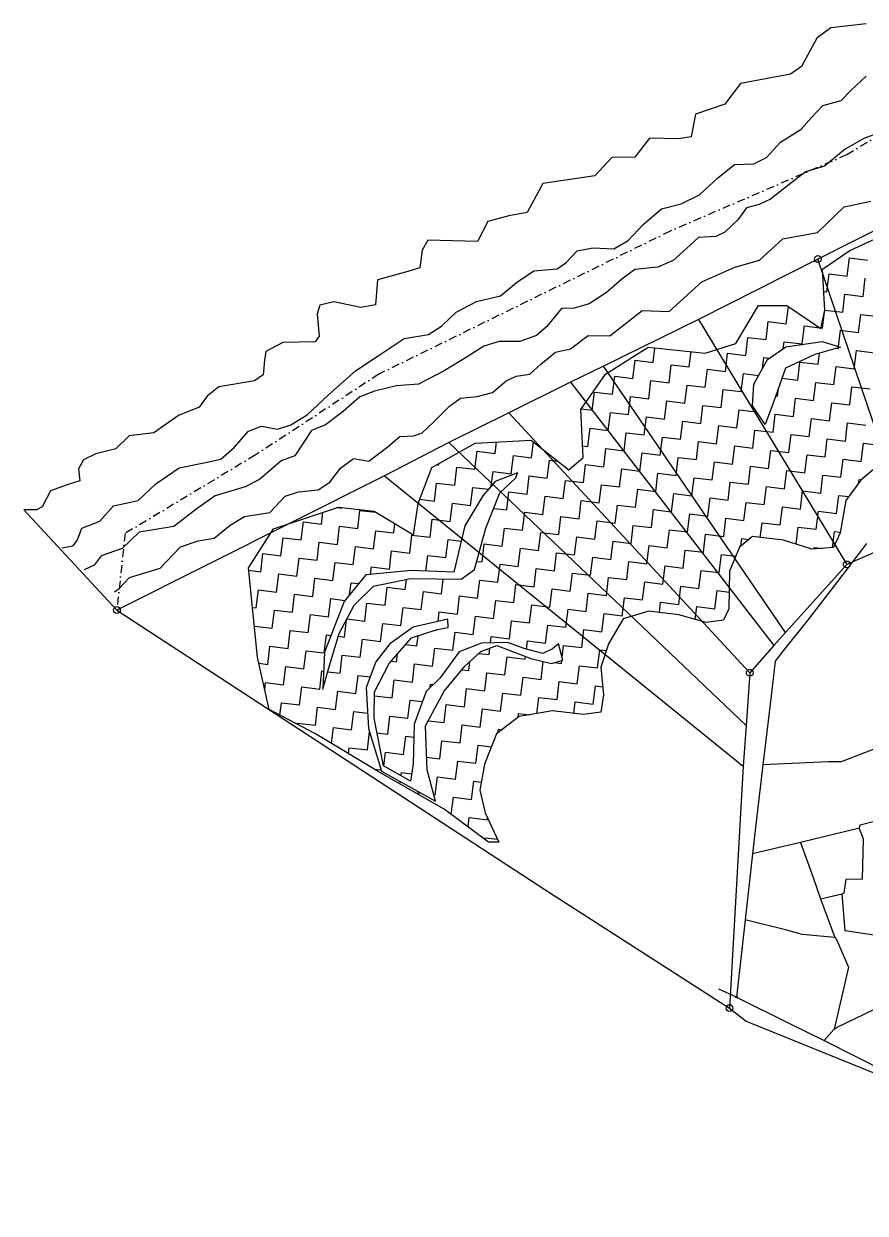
# Model space of a CAD drawing. Header units: metres. Extents: x 302961 to 304417, y 1943136 to 1944048.
# Drawn here: x 302961 to 303496, y 1943166 to 1943921 of the extents above; entities that cross this region are included whole.
import ezdxf

# ---------------------------------------------------------------- set-up
doc = ezdxf.new("R2010")
doc.units = ezdxf.units.M
doc.linetypes.add('DASHDOT', pattern=[1, 0.5, -0.25, 0, -0.25])
for name, color, linetype in [('LINE_WATER', 4, 'Continuous'), ('OFF', 1, 'Continuous'), ('POLY_HATCH', 12, 'Continuous'), ('POLY_PARCEL', 6, 'Continuous'), ('POLY_WATER', 4, 'Continuous'), ('V_BOUND_LINE', 7, 'Continuous'), ('V_BOUND_STREAM_LINE', 7, 'DASHDOT')]:
    doc.layers.add(name, color=color, linetype=linetype)

msp = doc.modelspace()

# ---------------------------------------------------------------- linework, layer by layer
for centre, radius in [((303465.5, 1943771.66), 2.17), ((303483.88, 1943577.75), 2.17), ((303020.13, 1943548.78), 2.17), ((303422.25, 1943508.95), 2.17), ((303409.37, 1943296.06), 2.17), ((303413.78, 1943303.07), 0.552)]:
    msp.add_circle(centre, radius)
at = {"layer": 'LINE_WATER'}
for p, q in [((303486.74, 1943878.8), (303496.16, 1943887.84)), ((303480.26, 1943872.3), (303486.74, 1943878.8)), ((303468.64, 1943869.06), (303480.26, 1943872.3)), ((303461.45, 1943861.49), (303468.64, 1943869.06)), ((303454.87, 1943854.14), (303461.45, 1943861.49)), ((303441.75, 1943845.83), (303454.87, 1943854.14)), ((303505.04, 1943851.92), (303494.78, 1943848.16)), ((303432.84, 1943836.14), (303441.75, 1943845.83)), ((303482.88, 1943841.52), (303469.82, 1943830.66)), ((303494.78, 1943848.16), (303482.88, 1943841.52)), ((303424.92, 1943832.16), (303432.84, 1943836.14)), ((303401.65, 1943823.05), (303412.46, 1943831.64)), ((303412.46, 1943831.64), (303424.92, 1943832.16)), ((303457.63, 1943826.97), (303447.19, 1943819.03)), ((303469.82, 1943830.66), (303457.63, 1943826.97)), ((303390.3, 1943812.5), (303401.65, 1943823.05)), ((303447.19, 1943819.03), (303435.45, 1943809.78)), ((303378.65, 1943806.64), (303390.3, 1943812.5)), ((303354.6, 1943793.55), (303366.16, 1943803.5)), ((303366.16, 1943803.5), (303378.65, 1943806.64)), ((303420.2, 1943804.2), (303414.64, 1943796.47)), ((303428.15, 1943806.31), (303420.2, 1943804.2)), ((303435.45, 1943809.78), (303428.15, 1943806.31)), ((303465.24, 1943788.58), (303482.27, 1943804.9)), ((303482.27, 1943804.9), (303499.14, 1943808.44)), ((303414.64, 1943796.47), (303406.49, 1943788.73)), ((303345.04, 1943783.35), (303354.6, 1943793.55)), ((303406.49, 1943788.73), (303400.58, 1943786.06)), ((303443.18, 1943784.52), (303465.24, 1943788.58)), ((303335.8, 1943778.07), (303345.04, 1943783.35)), ((303389.72, 1943785.28), (303381.99, 1943778.3)), ((303400.58, 1943786.06), (303389.72, 1943785.28)), ((303428.36, 1943770.96), (303443.18, 1943784.52)), ((303305.41, 1943769.25), (303312.61, 1943776.82)), ((303312.61, 1943776.82), (303322.62, 1943778.81)), ((303322.62, 1943778.81), (303335.8, 1943778.07)), ((303381.99, 1943778.3), (303373.54, 1943770.76)), ((303284.96, 1943764.17), (303299.86, 1943765.56)), ((303299.86, 1943765.56), (303305.41, 1943769.25)), ((303363.86, 1943766.44), (303349.19, 1943764.99)), ((303373.54, 1943770.76), (303363.86, 1943766.44)), ((303391.72, 1943757.27), (303412.79, 1943766.57)), ((303412.79, 1943766.57), (303428.36, 1943770.96)), ((303274, 1943756.77), (303284.96, 1943764.17)), ((303340.92, 1943758.88), (303331.22, 1943750.36)), ((303349.19, 1943764.99), (303340.92, 1943758.88)), ((303263.8, 1943748.41), (303274, 1943756.77)), ((303331.22, 1943750.36), (303320.22, 1943743.13)), ((303371.11, 1943738.36), (303391.72, 1943757.27)), ((303235.68, 1943737.85), (303248.62, 1943744.72)), ((303248.62, 1943744.72), (303263.8, 1943748.41)), ((303320.22, 1943743.13), (303310.76, 1943740.57)), ((303226.3, 1943729.09), (303235.68, 1943737.85)), ((303302.7, 1943740.26), (303293.11, 1943728.65)), ((303310.76, 1943740.57), (303302.7, 1943740.26)), ((303333.33, 1943722.94), (303353.83, 1943739.07)), ((303353.83, 1943739.07), (303371.11, 1943738.36)), ((303218.2, 1943723.67), (303226.3, 1943729.09)), ((303293.11, 1943728.65), (303286.69, 1943723.13)), ((303186.86, 1943710.6), (303202.59, 1943721.21)), ((303202.59, 1943721.21), (303218.2, 1943723.67)), ((303286.69, 1943723.13), (303276.12, 1943719.4)), ((303308.3, 1943714.58), (303319.49, 1943723.23)), ((303319.49, 1943723.23), (303333.33, 1943722.94)), ((303253.24, 1943716.37), (303242.61, 1943709.58)), ((303263.06, 1943719.21), (303253.24, 1943716.37)), ((303276.12, 1943719.4), (303263.06, 1943719.21)), ((303289.41, 1943705.01), (303298.83, 1943712.47)), ((303298.83, 1943712.47), (303308.3, 1943714.58)), ((303171.82, 1943700.78), (303186.86, 1943710.6)), ((303242.61, 1943709.58), (303228.01, 1943700.68)), ((303282.46, 1943698.64), (303289.41, 1943705.01)), ((303154.31, 1943685.15), (303171.82, 1943700.78)), ((303228.01, 1943700.68), (303211.69, 1943692.32)), ((303267.49, 1943694.41), (303273.79, 1943697.37)), ((303273.79, 1943697.37), (303282.46, 1943698.64)), ((303197.86, 1943691.1), (303183.77, 1943687.8)), ((303211.69, 1943692.32), (303197.86, 1943691.1)), ((303258.76, 1943686.86), (303267.49, 1943694.41)), ((303140.99, 1943672.8), (303154.31, 1943685.15)), ((303174.49, 1943684.08), (303163.9, 1943674.86)), ((303183.77, 1943687.8), (303174.49, 1943684.08)), ((303231.49, 1943678.31), (303238.5, 1943683.27)), ((303238.5, 1943683.27), (303249.01, 1943684.32)), ((303249.01, 1943684.32), (303258.76, 1943686.86)), ((303163.9, 1943674.86), (303152.74, 1943666.36)), ((303221.22, 1943668.13), (303231.49, 1943678.31)), ((303130.74, 1943666.47), (303140.99, 1943672.8)), ((303214.03, 1943661.34), (303221.22, 1943668.13)), ((303094.56, 1943651.95), (303103.86, 1943662.47)), ((303103.86, 1943662.47), (303111.97, 1943665.56)), ((303111.97, 1943665.56), (303122.1, 1943663.74)), ((303122.1, 1943663.74), (303130.74, 1943666.47)), ((303143.8, 1943662.76), (303133.19, 1943646.75)), ((303152.74, 1943666.36), (303143.8, 1943662.76)), ((303208.56, 1943659.45), (303214.03, 1943661.34)), ((303086.22, 1943644.52), (303094.56, 1943651.95)), ((303180.26, 1943643.3), (303191.56, 1943651.97)), ((303191.56, 1943651.97), (303200, 1943659.09)), ((303200, 1943659.09), (303208.56, 1943659.45)), ((303077.39, 1943642.69), (303086.22, 1943644.52)), ((303133.19, 1943646.75), (303124.45, 1943643.45)), ((303162.15, 1943638.81), (303170.42, 1943645.13)), ((303170.42, 1943645.13), (303180.26, 1943643.3)), ((303044.8, 1943628.89), (303059.6, 1943639.03)), ((303059.6, 1943639.03), (303077.39, 1943642.69)), ((303124.45, 1943643.45), (303110.79, 1943631.69)), ((303155.5, 1943630.05), (303162.15, 1943638.81)), ((303110.79, 1943631.69), (303101.71, 1943626.97)), ((303148.05, 1943625.22), (303155.5, 1943630.05)), ((303033.74, 1943618.3), (303044.8, 1943628.89)), ((303101.71, 1943626.97), (303082.49, 1943621.39)), ((303127.11, 1943621.08), (303135.59, 1943623.87)), ((303135.59, 1943623.87), (303148.05, 1943625.22)), ((303009.4, 1943605.25), (303018.02, 1943614.97)), ((303018.02, 1943614.97), (303033.74, 1943618.3)), ((303082.49, 1943621.39), (303071.21, 1943613.23)), ((303117.39, 1943610.79), (303127.11, 1943621.08)), ((303071.21, 1943613.23), (303056.3, 1943601.78)), ((303092.15, 1943602.71), (303101.29, 1943608.29)), ((303101.29, 1943608.29), (303117.39, 1943610.79)), ((302995.11, 1943593.3), (302997.93, 1943600.82)), ((302997.93, 1943600.82), (303009.4, 1943605.25)), ((303056.3, 1943601.78), (303034.24, 1943598.17)), ((303082.03, 1943594.37), (303092.15, 1943602.71)), ((302992.33, 1943589.56), (302995.11, 1943593.3)), ((303034.24, 1943598.17), (303023.51, 1943587.83)), ((303060.63, 1943589.01), (303071.78, 1943592.75)), ((303071.78, 1943592.75), (303082.03, 1943594.37)), ((302985.18, 1943588.39), (302992.33, 1943589.56)), ((303023.51, 1943587.83), (303010.23, 1943583.14)), ((303047.62, 1943575.29), (303060.63, 1943589.01)), ((303005.7, 1943577.23), (302999.43, 1943574.27)), ((303010.23, 1943583.14), (303005.7, 1943577.23)), ((303021.64, 1943562.52), (303028.22, 1943569.37)), ((303028.22, 1943569.37), (303047.62, 1943575.29)), ((303018.51, 1943560.35), (303021.64, 1943562.52))]:
    msp.add_line(p, q, dxfattribs=at)
at = {"layer": 'OFF'}
msp.add_line((302960.97, 1943612.34), (303020.13, 1943548.78), dxfattribs=at)
at = {"layer": 'POLY_HATCH'}
for p, q in [((303485.79, 1943777.17), (303525.56, 1943795.45)), ((303468.54, 1943765.25), (303485.79, 1943777.17)), ((303469.92, 1943739.16), (303468.54, 1943765.25)), ((303413.32, 1943718.02), (303427.84, 1943742.18)), ((303427.84, 1943742.18), (303445.72, 1943742.11)), ((303445.72, 1943742.11), (303467.46, 1943727.54)), ((303467.46, 1943727.54), (303469.92, 1943739.16)), ((303330.61, 1943698.67), (303357.6, 1943715.7)), ((303357.6, 1943715.7), (303393.98, 1943711.97)), ((303393.98, 1943711.97), (303413.32, 1943718.02)), ((303433.48, 1943707.88), (303445.26, 1943715.89)), ((303445.26, 1943715.89), (303468.2, 1943719.4)), ((303479.91, 1943715.72), (303463.57, 1943710.96)), ((303468.2, 1943719.4), (303479.91, 1943715.72)), ((303424.82, 1943692.28), (303433.48, 1943707.88)), ((303463.57, 1943710.96), (303444.97, 1943702.43)), ((303314.87, 1943676.06), (303330.61, 1943698.67)), ((303444.97, 1943702.43), (303437.39, 1943680.85)), ((303424.04, 1943678.42), (303424.82, 1943692.28)), ((303316.44, 1943645.73), (303314.87, 1943676.06)), ((303432.05, 1943666.64), (303424.04, 1943678.42)), ((303437.39, 1943680.85), (303432.05, 1943666.64)), ((303220.22, 1943639.24), (303247.73, 1943654.81)), ((303247.73, 1943654.81), (303283.4, 1943656.77)), ((303283.4, 1943656.77), (303307.39, 1943637.73)), ((303307.39, 1943637.73), (303316.44, 1943645.73)), ((303211.48, 1943616.48), (303220.22, 1943639.24)), ((303503.51, 1943640.45), (303492.91, 1943631.23)), ((303260.43, 1943630.4), (303252.55, 1943621.23)), ((303274.62, 1943635.99), (303260.43, 1943630.4)), ((303263.5, 1943623.27), (303273.65, 1943632.73)), ((303273.65, 1943632.73), (303274.62, 1943635.99)), ((303492.91, 1943631.23), (303483.27, 1943618.39)), ((303254.56, 1943600.73), (303263.5, 1943623.27)), ((303119.69, 1943600.34), (303161.03, 1943614.22)), ((303161.03, 1943614.22), (303183.5, 1943611.48)), ((303208.69, 1943596.5), (303211.48, 1943616.48)), ((303252.55, 1943621.23), (303241.25, 1943602.35)), ((303483.27, 1943618.39), (303479.71, 1943597.8)), ((303183.5, 1943611.48), (303208.69, 1943596.5)), ((303103.7, 1943575.65), (303119.69, 1943600.34)), ((303241.25, 1943602.35), (303234.27, 1943572.81)), ((303247.43, 1943574.58), (303254.56, 1943600.73)), ((303423.99, 1943595.48), (303415.81, 1943588.77)), ((303443.7, 1943593.08), (303423.99, 1943595.48)), ((303461.6, 1943587.39), (303443.7, 1943593.08)), ((303479.71, 1943597.8), (303475.42, 1943588.51)), ((303415.81, 1943588.77), (303409.38, 1943573.44)), ((303475.42, 1943588.51), (303461.6, 1943587.39)), ((303109.41, 1943518.89), (303103.7, 1943575.65)), ((303178.35, 1943571.19), (303164.47, 1943554.31)), ((303207.38, 1943573.84), (303178.35, 1943571.19)), ((303183.08, 1943563.86), (303206.77, 1943568.85)), ((303206.77, 1943568.85), (303238.79, 1943568.32)), ((303234.27, 1943572.81), (303207.38, 1943573.84)), ((303238.79, 1943568.32), (303247.43, 1943574.58)), ((303409.38, 1943573.44), (303408.93, 1943549.66)), ((303170.92, 1943551.83), (303183.08, 1943563.86)), ((303164.47, 1943554.31), (303152.09, 1943522.05)), ((303161.41, 1943533.86), (303170.92, 1943551.83)), ((303358.22, 1943548.13), (303341.83, 1943543.13)), ((303377.24, 1943545.82), (303358.22, 1943548.13)), ((303408.93, 1943549.66), (303405.59, 1943542.36)), ((303230.41, 1943543.07), (303208.39, 1943537.92)), ((303230.65, 1943537.62), (303230.41, 1943543.07)), ((303341.83, 1943543.13), (303332.55, 1943527.44)), ((303394.53, 1943540.91), (303377.24, 1943545.82)), ((303405.59, 1943542.36), (303394.53, 1943540.91)), ((303154.83, 1943512.15), (303161.41, 1943533.86)), ((303193.21, 1943514.77), (303207.26, 1943531.13)), ((303208.39, 1943537.92), (303193.55, 1943527.38)), ((303207.26, 1943531.13), (303223.57, 1943536.37)), ((303223.57, 1943536.37), (303230.65, 1943537.62)), ((303193.55, 1943527.38), (303184.6, 1943515.82)), ((303251.76, 1943527.81), (303237.53, 1943522.32)), ((303251.4, 1943522.43), (303261.52, 1943526.32)), ((303268.38, 1943528.2), (303251.76, 1943527.81)), ((303261.52, 1943526.32), (303283.1, 1943517.97)), ((303279.63, 1943524.12), (303268.38, 1943528.2)), ((303290.73, 1943521.26), (303279.63, 1943524.12)), ((303296.81, 1943524.13), (303290.73, 1943521.26)), ((303300.8, 1943527.26), (303296.81, 1943524.13)), ((303303.47, 1943516.99), (303300.8, 1943527.26)), ((303332.55, 1943527.44), (303327.58, 1943512.62)), ((303116.89, 1943485.62), (303109.41, 1943518.89)), ((303152.09, 1943522.05), (303150.92, 1943498.56)), ((303237.53, 1943522.32), (303225.56, 1943505.7)), ((303241.23, 1943513.13), (303251.4, 1943522.43)), ((303283.1, 1943517.97), (303296.28, 1943514.86)), ((303296.28, 1943514.86), (303303.47, 1943516.99)), ((303150.92, 1943498.56), (303154.83, 1943512.15)), ((303184.6, 1943515.82), (303178.42, 1943499.7)), ((303183.81, 1943496.93), (303193.21, 1943514.77)), ((303228.14, 1943497.25), (303241.23, 1943513.13)), ((303327.58, 1943512.62), (303329.28, 1943494.9)), ((303225.56, 1943505.7), (303216.68, 1943497.14)), ((303178.42, 1943499.7), (303180.06, 1943473.59)), ((303183.56, 1943480.09), (303183.81, 1943496.93)), ((303216.68, 1943497.14), (303209.03, 1943476.39)), ((303216.12, 1943475.22), (303228.14, 1943497.25)), ((303329.28, 1943494.9), (303327.59, 1943483.89)), ((303146.29, 1943470.25), (303116.89, 1943485.62)), ((303189.52, 1943449.84), (303183.56, 1943480.09)), ((303275.67, 1943481.11), (303261.37, 1943470.24)), ((303296.83, 1943484.84), (303275.67, 1943481.11)), ((303316.53, 1943482.43), (303296.83, 1943484.84)), ((303327.59, 1943483.89), (303316.53, 1943482.43)), ((303180.06, 1943473.59), (303188.19, 1943446.39)), ((303209.03, 1943476.39), (303208.33, 1943450.87)), ((303217.24, 1943447.37), (303216.12, 1943475.22)), ((303187.14, 1943445.65), (303146.29, 1943470.25)), ((303261.37, 1943470.24), (303253.74, 1943450.84)), ((303206.73, 1943440.21), (303189.52, 1943449.84)), ((303208.33, 1943450.87), (303206.73, 1943440.21)), ((303253.74, 1943450.84), (303250.68, 1943434.4)), ((303228.17, 1943422.42), (303187.14, 1943445.65)), ((303188.19, 1943446.39), (303222.65, 1943427.43)), ((303222.65, 1943427.43), (303217.24, 1943447.37)), ((303250.68, 1943434.4), (303254.18, 1943419.95)), ((303256.14, 1943401.49), (303228.17, 1943422.42)), ((303254.18, 1943419.95), (303262.8, 1943401.38)), ((303262.8, 1943401.38), (303256.14, 1943401.49))]:
    msp.add_line(p, q, dxfattribs=at)
at = {"layer": 'POLY_HATCH', "linetype": 'Continuous'}
for p, q in [((303484.12, 1943760.88), (303485.52, 1943772.37)), ((303485.52, 1943772.37), (303497.01, 1943770.97)), ((303471.23, 1943750.8), (303472.63, 1943762.28)), ((303472.63, 1943762.28), (303484.12, 1943760.88)), ((303494.21, 1943747.99), (303495.61, 1943759.48)), ((303469.3, 1943751.03), (303471.23, 1943750.8)), ((303481.32, 1943737.91), (303482.72, 1943749.39)), ((303482.72, 1943749.39), (303494.21, 1943747.99)), ((303445.46, 1943730.62), (303446.77, 1943741.4)), ((303468.43, 1943727.82), (303469.66, 1943737.92)), ((303469.92, 1943739.3), (303481.32, 1943737.91)), ((303491.41, 1943725.02), (303492.81, 1943736.51)), ((303492.81, 1943736.51), (303504.29, 1943735.11)), ((303432.57, 1943720.53), (303433.97, 1943732.02)), ((303433.97, 1943732.02), (303445.46, 1943730.62)), ((303455.54, 1943717.73), (303456.94, 1943729.22)), ((303456.94, 1943729.22), (303466.73, 1943728.03)), ((303467.54, 1943727.93), (303468.43, 1943727.82)), ((303419.68, 1943710.45), (303421.08, 1943721.93)), ((303421.08, 1943721.93), (303432.57, 1943720.53)), ((303478.66, 1943716.11), (303479.92, 1943726.42)), ((303479.92, 1943726.42), (303491.41, 1943725.02)), ((303360.84, 1943705.96), (303361.97, 1943715.25)), ((303383.82, 1943703.16), (303385, 1943712.89)), ((303443.52, 1943714.71), (303444.06, 1943719.13)), ((303444.06, 1943719.13), (303455.54, 1943717.73)), ((303477.58, 1943715.05), (303478.52, 1943714.93)), ((303478.52, 1943714.93), (303478.57, 1943715.33)), ((303488.61, 1943702.04), (303490.01, 1943713.53)), ((303490.01, 1943713.53), (303501.49, 1943712.13)), ((303347.95, 1943695.87), (303349.35, 1943707.36)), ((303349.35, 1943707.36), (303360.84, 1943705.96)), ((303406.79, 1943700.36), (303408.19, 1943711.85)), ((303408.19, 1943711.85), (303419.68, 1943710.45)), ((303430.33, 1943702.21), (303431.17, 1943709.05)), ((303431.17, 1943709.05), (303434.58, 1943708.63)), ((303452.74, 1943694.76), (303454.14, 1943706.25)), ((303454.14, 1943706.25), (303465.63, 1943704.84)), ((303465.63, 1943704.84), (303466.48, 1943711.81)), ((303335.07, 1943685.78), (303336.47, 1943697.27)), ((303336.47, 1943697.27), (303347.95, 1943695.87)), ((303370.93, 1943693.07), (303372.33, 1943704.56)), ((303372.33, 1943704.56), (303383.82, 1943703.16)), ((303393.9, 1943690.27), (303395.3, 1943701.76)), ((303395.3, 1943701.76), (303406.79, 1943700.36)), ((303416.88, 1943687.47), (303418.28, 1943698.96)), ((303418.28, 1943698.96), (303427.88, 1943697.79)), ((303475.72, 1943691.96), (303477.12, 1943703.44)), ((303477.12, 1943703.44), (303488.61, 1943702.04)), ((303358.04, 1943682.98), (303359.44, 1943694.47)), ((303359.44, 1943694.47), (303370.93, 1943693.07)), ((303381.02, 1943680.18), (303382.42, 1943691.67)), ((303382.42, 1943691.67), (303393.9, 1943690.27)), ((303442.7, 1943695.98), (303452.74, 1943694.76)), ((303462.83, 1943681.87), (303464.23, 1943693.36)), ((303464.23, 1943693.36), (303475.72, 1943691.96)), ((303485.8, 1943679.07), (303487.2, 1943690.56)), ((303487.2, 1943690.56), (303498.69, 1943689.16)), ((303322.18, 1943675.7), (303323.58, 1943687.19)), ((303323.58, 1943687.19), (303335.07, 1943685.78)), ((303345.15, 1943672.9), (303346.55, 1943684.38)), ((303346.55, 1943684.38), (303358.04, 1943682.98)), ((303403.99, 1943677.38), (303405.39, 1943688.87)), ((303405.39, 1943688.87), (303416.88, 1943687.47)), ((303438.78, 1943684.8), (303439.85, 1943684.67)), ((303439.85, 1943684.67), (303440.45, 1943689.57)), ((303449.94, 1943671.78), (303451.34, 1943683.27)), ((303451.34, 1943683.27), (303462.83, 1943681.87)), ((303315.21, 1943676.55), (303322.18, 1943675.7)), ((303368.13, 1943670.1), (303369.53, 1943681.58)), ((303369.53, 1943681.58), (303381.02, 1943680.18)), ((303391.1, 1943667.3), (303392.5, 1943678.78)), ((303392.5, 1943678.78), (303403.99, 1943677.38)), ((303414.08, 1943664.5), (303415.48, 1943675.98)), ((303415.48, 1943675.98), (303426.62, 1943674.63)), ((303472.92, 1943668.98), (303474.32, 1943680.47)), ((303474.32, 1943680.47), (303485.8, 1943679.07)), ((303332.27, 1943662.81), (303333.67, 1943674.3)), ((303333.67, 1943674.3), (303345.15, 1943672.9)), ((303355.24, 1943660.01), (303356.64, 1943671.5)), ((303356.64, 1943671.5), (303368.13, 1943670.1)), ((303378.22, 1943657.21), (303379.62, 1943668.7)), ((303379.62, 1943668.7), (303391.1, 1943667.3)), ((303437.05, 1943661.7), (303438.45, 1943673.18)), ((303438.45, 1943673.18), (303449.94, 1943671.78)), ((303460.03, 1943658.89), (303461.43, 1943670.38)), ((303461.43, 1943670.38), (303472.92, 1943668.98)), ((303483, 1943656.09), (303484.4, 1943667.58)), ((303484.4, 1943667.58), (303495.89, 1943666.18)), ((303319.38, 1943652.72), (303320.78, 1943664.21)), ((303320.78, 1943664.21), (303332.27, 1943662.81)), ((303342.35, 1943649.92), (303343.75, 1943661.41)), ((303343.75, 1943661.41), (303355.24, 1943660.01)), ((303401.19, 1943654.41), (303402.59, 1943665.9)), ((303402.59, 1943665.9), (303414.08, 1943664.5)), ((303424.17, 1943651.61), (303425.57, 1943663.1)), ((303425.57, 1943663.1), (303437.05, 1943661.7)), ((303447.14, 1943648.81), (303448.54, 1943660.29)), ((303448.54, 1943660.29), (303460.03, 1943658.89)), ((303260.54, 1943648.24), (303261.43, 1943655.56)), ((303283.52, 1943645.44), (303284.76, 1943655.69)), ((303316.06, 1943653.13), (303319.38, 1943652.72)), ((303365.33, 1943647.12), (303366.73, 1943658.61)), ((303366.73, 1943658.61), (303378.22, 1943657.21)), ((303388.3, 1943644.32), (303389.7, 1943655.81)), ((303389.7, 1943655.81), (303401.19, 1943654.41)), ((303411.28, 1943641.52), (303412.68, 1943653.01)), ((303412.68, 1943653.01), (303424.17, 1943651.61)), ((303470.12, 1943646.01), (303471.52, 1943657.49)), ((303471.52, 1943657.49), (303483, 1943656.09)), ((303493.09, 1943643.21), (303494.49, 1943654.69)), ((303494.49, 1943654.69), (303505.98, 1943653.29)), ((303247.65, 1943638.15), (303249.05, 1943649.64)), ((303249.05, 1943649.64), (303260.54, 1943648.24)), ((303270.63, 1943635.35), (303272.03, 1943646.84)), ((303272.03, 1943646.84), (303283.52, 1943645.44)), ((303329.47, 1943639.83), (303330.87, 1943651.32)), ((303330.87, 1943651.32), (303342.35, 1943649.92)), ((303352.44, 1943637.03), (303353.84, 1943648.52)), ((303353.84, 1943648.52), (303365.33, 1943647.12)), ((303375.42, 1943634.23), (303376.82, 1943645.72)), ((303376.82, 1943645.72), (303388.3, 1943644.32)), ((303434.25, 1943638.72), (303435.65, 1943650.21)), ((303435.65, 1943650.21), (303447.14, 1943648.81)), ((303457.23, 1943635.92), (303458.63, 1943647.41)), ((303458.63, 1943647.41), (303470.12, 1943646.01)), ((303480.2, 1943633.12), (303481.6, 1943644.61)), ((303481.6, 1943644.61), (303493.09, 1943643.21)), ((303223.49, 1943641.09), (303224.68, 1943640.95)), ((303224.68, 1943640.95), (303224.78, 1943641.83)), ((303234.76, 1943628.06), (303236.16, 1943639.55)), ((303236.16, 1943639.55), (303247.65, 1943638.15)), ((303293.6, 1943632.55), (303295, 1943644.04)), ((303295, 1943644.04), (303300.25, 1943643.4)), ((303316.58, 1943629.75), (303317.98, 1943641.23)), ((303317.98, 1943641.23), (303329.47, 1943639.83)), ((303339.55, 1943626.95), (303340.95, 1943638.43)), ((303340.95, 1943638.43), (303352.44, 1943637.03)), ((303398.39, 1943631.43), (303399.79, 1943642.92)), ((303399.79, 1943642.92), (303411.28, 1943641.52)), ((303421.37, 1943628.63), (303422.77, 1943640.12)), ((303422.77, 1943640.12), (303434.25, 1943638.72)), ((303444.34, 1943625.83), (303445.74, 1943637.32)), ((303445.74, 1943637.32), (303457.23, 1943635.92)), ((303221.88, 1943617.97), (303223.28, 1943629.46)), ((303223.28, 1943629.46), (303234.76, 1943628.06)), ((303258.03, 1943627.6), (303259.14, 1943636.75)), ((303259.14, 1943636.75), (303270.63, 1943635.35)), ((303280.71, 1943622.46), (303282.11, 1943633.95)), ((303282.11, 1943633.95), (303293.6, 1943632.55)), ((303303.69, 1943619.66), (303305.09, 1943631.15)), ((303305.09, 1943631.15), (303316.58, 1943629.75)), ((303362.53, 1943624.15), (303363.93, 1943635.63)), ((303363.93, 1943635.63), (303375.42, 1943634.23)), ((303385.5, 1943621.35), (303386.9, 1943632.83)), ((303386.9, 1943632.83), (303398.39, 1943631.43)), ((303408.48, 1943618.55), (303409.88, 1943630.03)), ((303409.88, 1943630.03), (303421.37, 1943628.63)), ((303467.32, 1943623.03), (303468.72, 1943634.52)), ((303468.72, 1943634.52), (303480.2, 1943633.12)), ((303491.38, 1943629.2), (303491.69, 1943631.72)), ((303491.69, 1943631.72), (303493.25, 1943631.53)), ((303244.85, 1943615.17), (303246.25, 1943626.66)), ((303246.25, 1943626.66), (303256.18, 1943625.45)), ((303267.83, 1943612.37), (303269.23, 1943623.86)), ((303269.23, 1943623.86), (303280.71, 1943622.46)), ((303326.66, 1943616.86), (303328.07, 1943628.35)), ((303328.07, 1943628.35), (303339.55, 1943626.95)), ((303349.64, 1943614.06), (303351.04, 1943625.55)), ((303351.04, 1943625.55), (303362.53, 1943624.15)), ((303372.62, 1943611.26), (303374.02, 1943622.75)), ((303374.02, 1943622.75), (303385.5, 1943621.35)), ((303431.45, 1943615.74), (303432.85, 1943627.23)), ((303432.85, 1943627.23), (303444.34, 1943625.83)), ((303454.43, 1943612.94), (303455.83, 1943624.43)), ((303455.83, 1943624.43), (303467.32, 1943623.03)), ((303212.49, 1943619.12), (303221.88, 1943617.97)), ((303231.96, 1943605.09), (303233.36, 1943616.57)), ((303233.36, 1943616.57), (303244.85, 1943615.17)), ((303290.8, 1943609.57), (303292.2, 1943621.06)), ((303292.2, 1943621.06), (303303.69, 1943619.66)), ((303313.78, 1943606.77), (303315.18, 1943618.26)), ((303315.18, 1943618.26), (303326.66, 1943616.86)), ((303336.75, 1943603.97), (303338.15, 1943615.46)), ((303338.15, 1943615.46), (303349.64, 1943614.06)), ((303395.59, 1943608.46), (303396.99, 1943619.95)), ((303396.99, 1943619.95), (303408.48, 1943618.55)), ((303418.57, 1943605.66), (303419.97, 1943617.15)), ((303419.97, 1943617.15), (303431.45, 1943615.74)), ((303441.54, 1943602.86), (303442.94, 1943614.34)), ((303442.94, 1943614.34), (303454.43, 1943612.94)), ((303477.4, 1943610.14), (303478.8, 1943621.63)), ((303478.8, 1943621.63), (303485.13, 1943620.86)), ((303150.15, 1943603.4), (303151.06, 1943610.87)), ((303159.97, 1943613.86), (303163.04, 1943613.49)), ((303163.04, 1943613.49), (303163.1, 1943613.97)), ((303173.13, 1943600.6), (303174.53, 1943612.09)), ((303174.53, 1943612.09), (303184.53, 1943610.87)), ((303259.57, 1943613.38), (303267.83, 1943612.37)), ((303277.91, 1943599.49), (303279.31, 1943610.97)), ((303279.31, 1943610.97), (303290.8, 1943609.57)), ((303300.89, 1943596.68), (303302.29, 1943608.17)), ((303302.29, 1943608.17), (303313.78, 1943606.77)), ((303359.73, 1943601.17), (303361.13, 1943612.66)), ((303361.13, 1943612.66), (303372.62, 1943611.26)), ((303382.7, 1943598.37), (303384.1, 1943609.86)), ((303384.1, 1943609.86), (303395.59, 1943608.46)), ((303405.68, 1943595.57), (303407.08, 1943607.06)), ((303407.08, 1943607.06), (303418.57, 1943605.66)), ((303464.52, 1943600.06), (303465.92, 1943611.54)), ((303465.92, 1943611.54), (303477.4, 1943610.14)), ((303137.26, 1943593.31), (303138.66, 1943604.8)), ((303138.66, 1943604.8), (303150.15, 1943603.4)), ((303160.24, 1943590.51), (303161.64, 1943602)), ((303161.64, 1943602), (303173.13, 1943600.6)), ((303183.21, 1943587.71), (303184.61, 1943599.2)), ((303184.61, 1943599.2), (303196.1, 1943597.8)), ((303196.1, 1943597.8), (303196.8, 1943603.57)), ((303219.08, 1943595), (303220.48, 1943606.49)), ((303220.48, 1943606.49), (303231.96, 1943605.09)), ((303265.03, 1943589.4), (303266.43, 1943600.89)), ((303266.43, 1943600.89), (303277.91, 1943599.49)), ((303323.86, 1943593.88), (303325.26, 1943605.37)), ((303325.26, 1943605.37), (303336.75, 1943603.97)), ((303346.84, 1943591.08), (303348.24, 1943602.57)), ((303348.24, 1943602.57), (303359.73, 1943601.17)), ((303369.81, 1943588.28), (303371.21, 1943599.77)), ((303371.21, 1943599.77), (303382.7, 1943598.37)), ((303428.91, 1943594.88), (303430.05, 1943604.26)), ((303430.05, 1943604.26), (303441.54, 1943602.86)), ((303451.7, 1943590.54), (303453.03, 1943601.46)), ((303453.03, 1943601.46), (303464.52, 1943600.06)), ((303124.38, 1943583.23), (303125.78, 1943594.71)), ((303125.78, 1943594.71), (303137.26, 1943593.31)), ((303147.35, 1943580.43), (303148.75, 1943591.91)), ((303148.75, 1943591.91), (303160.24, 1943590.51)), ((303206.19, 1943584.91), (303207.59, 1943596.4)), ((303207.59, 1943596.4), (303219.08, 1943595)), ((303229.16, 1943582.11), (303230.56, 1943593.6)), ((303230.56, 1943593.6), (303238.94, 1943592.58)), ((303288, 1943586.6), (303289.4, 1943598.09)), ((303289.4, 1943598.09), (303300.89, 1943596.68)), ((303310.98, 1943583.8), (303312.38, 1943595.28)), ((303312.38, 1943595.28), (303323.86, 1943593.88)), ((303333.95, 1943581), (303335.35, 1943592.48)), ((303335.35, 1943592.48), (303346.84, 1943591.08)), ((303392.79, 1943585.48), (303394.19, 1943596.97)), ((303394.19, 1943596.97), (303405.68, 1943595.57)), ((303416.58, 1943589.41), (303417.17, 1943594.17)), ((303417.17, 1943594.17), (303421.72, 1943593.62)), ((303474.76, 1943588.46), (303476, 1943598.66)), ((303476, 1943598.66), (303479.78, 1943598.2)), ((303111.49, 1943573.14), (303112.89, 1943584.63)), ((303112.89, 1943584.63), (303124.38, 1943583.23)), ((303170.33, 1943577.62), (303171.73, 1943589.11)), ((303171.73, 1943589.11), (303183.21, 1943587.71)), ((303193.3, 1943574.82), (303194.7, 1943586.31)), ((303194.7, 1943586.31), (303206.19, 1943584.91)), ((303252.14, 1943579.31), (303253.54, 1943590.8)), ((303253.54, 1943590.8), (303265.03, 1943589.4)), ((303275.11, 1943576.51), (303276.51, 1943588)), ((303276.51, 1943588), (303288, 1943586.6)), ((303298.09, 1943573.71), (303299.49, 1943585.2)), ((303299.49, 1943585.2), (303310.98, 1943583.8)), ((303356.93, 1943578.2), (303358.33, 1943589.68)), ((303358.33, 1943589.68), (303369.81, 1943588.28)), ((303379.9, 1943575.4), (303381.3, 1943586.88)), ((303381.3, 1943586.88), (303392.79, 1943585.48)), ((303402.88, 1943572.6), (303404.28, 1943584.08)), ((303404.28, 1943584.08), (303413.38, 1943582.97)), ((303462.99, 1943587.51), (303463.12, 1943588.57)), ((303463.12, 1943588.57), (303468.3, 1943587.94)), ((303134.46, 1943570.34), (303135.86, 1943581.83)), ((303135.86, 1943581.83), (303147.35, 1943580.43)), ((303157.44, 1943567.54), (303158.84, 1943579.03)), ((303158.84, 1943579.03), (303170.33, 1943577.62)), ((303216.45, 1943573.49), (303217.68, 1943583.51)), ((303217.68, 1943583.51), (303229.16, 1943582.11)), ((303248.83, 1943579.71), (303252.14, 1943579.31)), ((303262.23, 1943566.42), (303263.63, 1943577.91)), ((303263.63, 1943577.91), (303275.11, 1943576.51)), ((303321.06, 1943570.91), (303322.46, 1943582.4)), ((303322.46, 1943582.4), (303333.95, 1943581)), ((303344.04, 1943568.11), (303345.44, 1943579.6)), ((303345.44, 1943579.6), (303356.93, 1943578.2)), ((303367.01, 1943565.31), (303368.41, 1943576.8)), ((303368.41, 1943576.8), (303379.9, 1943575.4)), ((303103.86, 1943574.07), (303111.49, 1943573.14)), ((303121.57, 1943560.25), (303122.98, 1943571.74)), ((303122.98, 1943571.74), (303134.46, 1943570.34)), ((303144.55, 1943557.45), (303145.95, 1943568.94)), ((303145.95, 1943568.94), (303157.44, 1943567.54)), ((303181.23, 1943571.45), (303181.81, 1943576.22)), ((303181.81, 1943576.22), (303193.3, 1943574.82)), ((303285.2, 1943563.62), (303286.6, 1943575.11)), ((303286.6, 1943575.11), (303298.09, 1943573.71)), ((303308.18, 1943560.82), (303309.58, 1943572.31)), ((303309.58, 1943572.31), (303321.06, 1943570.91)), ((303331.15, 1943558.02), (303332.55, 1943569.51)), ((303332.55, 1943569.51), (303344.04, 1943568.11)), ((303389.99, 1943562.51), (303391.39, 1943574)), ((303391.39, 1943574), (303402.88, 1943572.6)), ((303108.69, 1943550.16), (303110.09, 1943561.65)), ((303110.09, 1943561.65), (303121.57, 1943560.25)), ((303168.01, 1943558.61), (303168.93, 1943566.14)), ((303168.93, 1943566.14), (303173.71, 1943565.55)), ((303190.5, 1943551.85), (303191.9, 1943563.34)), ((303191.9, 1943563.34), (303203.39, 1943561.94)), ((303203.39, 1943561.94), (303204.16, 1943568.3)), ((303226.36, 1943559.14), (303227.51, 1943568.51)), ((303249.34, 1943556.34), (303250.74, 1943567.82)), ((303250.74, 1943567.82), (303262.23, 1943566.42)), ((303272.31, 1943553.54), (303273.71, 1943565.02)), ((303273.71, 1943565.02), (303285.2, 1943563.62)), ((303295.29, 1943550.73), (303296.69, 1943562.22)), ((303296.69, 1943562.22), (303308.18, 1943560.82)), ((303354.13, 1943555.22), (303355.53, 1943566.71)), ((303355.53, 1943566.71), (303367.01, 1943565.31)), ((303377.1, 1943552.42), (303378.5, 1943563.91)), ((303378.5, 1943563.91), (303389.99, 1943562.51)), ((303131.66, 1943547.36), (303133.06, 1943558.85)), ((303133.06, 1943558.85), (303144.55, 1943557.45)), ((303154.64, 1943544.56), (303156.04, 1943556.05)), ((303156.04, 1943556.05), (303165, 1943554.96)), ((303213.48, 1943549.05), (303214.88, 1943560.54)), ((303214.88, 1943560.54), (303226.36, 1943559.14)), ((303236.45, 1943546.25), (303237.85, 1943557.74)), ((303237.85, 1943557.74), (303249.34, 1943556.34)), ((303259.43, 1943543.45), (303260.83, 1943554.94)), ((303260.83, 1943554.94), (303272.31, 1943553.54)), ((303318.26, 1943547.93), (303319.66, 1943559.42)), ((303319.66, 1943559.42), (303331.15, 1943558.02)), ((303341.24, 1943545.13), (303342.64, 1943556.62)), ((303342.64, 1943556.62), (303354.13, 1943555.22)), ((303364.82, 1943547.33), (303365.61, 1943553.82)), ((303365.61, 1943553.82), (303377.1, 1943552.42)), ((303400.08, 1943549.62), (303401.48, 1943561.11)), ((303401.48, 1943561.11), (303409.13, 1943560.17)), ((303106.23, 1943550.46), (303108.69, 1943550.16)), ((303118.77, 1943537.28), (303120.17, 1943548.76)), ((303120.17, 1943548.76), (303131.66, 1943547.36)), ((303177.61, 1943541.76), (303179.01, 1943553.25)), ((303179.01, 1943553.25), (303190.5, 1943551.85)), ((303200.59, 1943538.96), (303201.99, 1943550.45)), ((303201.99, 1943550.45), (303213.48, 1943549.05)), ((303224.23, 1943541.62), (303224.96, 1943547.65)), ((303224.96, 1943547.65), (303236.45, 1943546.25)), ((303282.4, 1943540.65), (303283.8, 1943552.13)), ((303283.8, 1943552.13), (303295.29, 1943550.73)), ((303305.38, 1943537.85), (303306.78, 1943549.33)), ((303306.78, 1943549.33), (303318.26, 1943547.93)), ((303328.35, 1943535.05), (303329.75, 1943546.53)), ((303329.75, 1943546.53), (303341.24, 1943545.13)), ((303387.6, 1943542.88), (303388.59, 1943551.02)), ((303388.59, 1943551.02), (303400.08, 1943549.62)), ((303107.42, 1943538.66), (303118.77, 1943537.28)), ((303141.75, 1943534.48), (303143.15, 1943545.96)), ((303143.15, 1943545.96), (303154.64, 1943544.56)), ((303164.72, 1943531.67), (303166.06, 1943542.65)), ((303166.32, 1943543.14), (303177.61, 1943541.76)), ((303187.7, 1943528.87), (303189.1, 1943540.36)), ((303189.1, 1943540.36), (303200.59, 1943538.96)), ((303246.54, 1943533.36), (303247.94, 1943544.85)), ((303247.94, 1943544.85), (303259.43, 1943543.45)), ((303269.51, 1943530.56), (303270.91, 1943542.05)), ((303270.91, 1943542.05), (303282.4, 1943540.65)), ((303292.49, 1943527.76), (303293.89, 1943539.25)), ((303293.89, 1943539.25), (303305.38, 1943537.85)), ((303128.86, 1943524.39), (303130.26, 1943535.88)), ((303130.26, 1943535.88), (303141.75, 1943534.48)), ((303151.84, 1943521.59), (303153.24, 1943533.07)), ((303153.24, 1943533.07), (303156.18, 1943532.72)), ((303160.89, 1943532.14), (303164.72, 1943531.67)), ((303210.67, 1943526.07), (303211.46, 1943532.48)), ((303223.09, 1943536.22), (303223.56, 1943536.16)), ((303223.56, 1943536.16), (303223.59, 1943536.37)), ((303233.65, 1943523.27), (303235.05, 1943534.76)), ((303235.05, 1943534.76), (303246.54, 1943533.36)), ((303257.54, 1943527.95), (303258.03, 1943531.96)), ((303258.03, 1943531.96), (303269.51, 1943530.56)), ((303315.46, 1943524.96), (303316.86, 1943536.45)), ((303316.86, 1943536.45), (303328.35, 1943535.05)), ((303115.97, 1943514.3), (303117.37, 1943525.79)), ((303117.37, 1943525.79), (303128.86, 1943524.39)), ((303174.81, 1943518.79), (303176.21, 1943530.27)), ((303176.21, 1943530.27), (303187.7, 1943528.87)), ((303203.66, 1943526.93), (303210.67, 1943526.07)), ((303220.76, 1943513.19), (303222.16, 1943524.67)), ((303222.16, 1943524.67), (303233.65, 1943523.27)), ((303256.63, 1943520.47), (303257.13, 1943524.64)), ((303280.36, 1943523.93), (303281, 1943529.16)), ((303281, 1943529.16), (303292.49, 1943527.76)), ((303303.04, 1943518.66), (303303.98, 1943526.36)), ((303303.98, 1943526.36), (303315.46, 1943524.96)), ((303325.55, 1943512.07), (303326.95, 1943523.56)), ((303326.95, 1943523.56), (303331.08, 1943523.06)), ((303138.95, 1943511.5), (303140.35, 1943522.99)), ((303140.35, 1943522.99), (303151.84, 1943521.59)), ((303161.92, 1943508.7), (303163.32, 1943520.19)), ((303163.32, 1943520.19), (303174.81, 1943518.79)), ((303194.6, 1943516.38), (303197.79, 1943515.99)), ((303197.79, 1943515.99), (303198.37, 1943520.77)), ((303243.74, 1943510.39), (303244.43, 1943516.06)), ((303250.12, 1943521.27), (303256.63, 1943520.47)), ((303266.71, 1943507.58), (303268.11, 1943519.07)), ((303268.11, 1943519.07), (303279.6, 1943517.67)), ((303279.6, 1943517.67), (303279.79, 1943519.25)), ((303289.69, 1943504.78), (303291.07, 1943516.09)), ((303302.58, 1943514.87), (303302.81, 1943516.8)), ((303110.29, 1943514.99), (303115.97, 1943514.3)), ((303126.06, 1943501.41), (303127.46, 1943512.9)), ((303127.46, 1943512.9), (303138.95, 1943511.5)), ((303149.04, 1943498.61), (303150.44, 1943510.1)), ((303150.44, 1943510.1), (303151.49, 1943509.97)), ((303154.11, 1943509.65), (303161.92, 1943508.7)), ((303207.87, 1943503.1), (303209.27, 1943514.59)), ((303209.27, 1943514.59), (303220.76, 1943513.19)), ((303239.4, 1943510.91), (303243.74, 1943510.39)), ((303253.82, 1943497.5), (303255.22, 1943508.99)), ((303255.22, 1943508.99), (303266.71, 1943507.58)), ((303298.15, 1943515.41), (303302.58, 1943514.87)), ((303312.66, 1943501.98), (303314.06, 1943513.47)), ((303314.06, 1943513.47), (303325.55, 1943512.07)), ((303114.03, 1943498.34), (303114.57, 1943502.81)), ((303114.57, 1943502.81), (303126.06, 1943501.41)), ((303172.01, 1943495.81), (303173.41, 1943507.3)), ((303173.41, 1943507.3), (303180.98, 1943506.38)), ((303194.99, 1943493.01), (303196.39, 1943504.5)), ((303196.39, 1943504.5), (303207.87, 1943503.1)), ((303219.09, 1943499.47), (303219.36, 1943501.7)), ((303219.36, 1943501.7), (303221.17, 1943501.48)), ((303276.8, 1943494.7), (303278.2, 1943506.18)), ((303278.2, 1943506.18), (303289.69, 1943504.78)), ((303299.77, 1943491.9), (303301.17, 1943503.38)), ((303301.17, 1943503.38), (303312.66, 1943501.98)), ((303136.15, 1943488.52), (303137.55, 1943500.01)), ((303137.55, 1943500.01), (303149.04, 1943498.61)), ((303159.12, 1943485.72), (303160.52, 1943497.21)), ((303160.52, 1943497.21), (303172.01, 1943495.81)), ((303183.77, 1943494.38), (303194.99, 1943493.01)), ((303230.67, 1943500.32), (303230.85, 1943500.3)), ((303230.85, 1943500.3), (303230.88, 1943500.58)), ((303240.94, 1943487.41), (303242.34, 1943498.9)), ((303242.34, 1943498.9), (303253.82, 1943497.5)), ((303263.91, 1943484.61), (303265.31, 1943496.1)), ((303265.31, 1943496.1), (303276.8, 1943494.7)), ((303322.75, 1943489.1), (303324.15, 1943500.58)), ((303324.15, 1943500.58), (303328.79, 1943500.02)), ((303123.7, 1943482.06), (303124.66, 1943489.93)), ((303124.66, 1943489.93), (303136.15, 1943488.52)), ((303146.24, 1943475.64), (303147.64, 1943487.12)), ((303147.64, 1943487.12), (303159.12, 1943485.72)), ((303205.07, 1943480.12), (303206.47, 1943491.61)), ((303206.47, 1943491.61), (303214.29, 1943490.66)), ((303228.05, 1943477.32), (303229.45, 1943488.81)), ((303229.45, 1943488.81), (303240.94, 1943487.41)), ((303251.02, 1943474.52), (303252.42, 1943486.01)), ((303252.42, 1943486.01), (303263.91, 1943484.61)), ((303287.05, 1943483.11), (303288.29, 1943493.3)), ((303288.29, 1943493.3), (303299.77, 1943491.9)), ((303310.37, 1943483.19), (303311.26, 1943490.5)), ((303311.26, 1943490.5), (303322.75, 1943489.1)), ((303169.21, 1943472.84), (303170.61, 1943484.32)), ((303170.61, 1943484.32), (303179.45, 1943483.25)), ((303192.19, 1943470.04), (303193.59, 1943481.52)), ((303193.59, 1943481.52), (303205.07, 1943480.12)), ((303217.94, 1943478.56), (303228.05, 1943477.32)), ((303275.09, 1943480.66), (303275.4, 1943483.21)), ((303275.4, 1943483.21), (303282.61, 1943482.33)), ((303134.66, 1943476.33), (303134.75, 1943477.04)), ((303134.75, 1943477.04), (303146.24, 1943475.64)), ((303156.49, 1943464.1), (303157.72, 1943474.24)), ((303157.72, 1943474.24), (303169.21, 1943472.84)), ((303179.3, 1943459.95), (303180.7, 1943471.44)), ((303180.7, 1943471.44), (303180.7, 1943471.44)), ((303185.38, 1943470.87), (303192.19, 1943470.04)), ((303216.12, 1943475.11), (303216.14, 1943475.26)), ((303238.14, 1943464.44), (303239.54, 1943475.92)), ((303239.54, 1943475.92), (303251.02, 1943474.52)), ((303262.24, 1943470.9), (303262.51, 1943473.12)), ((303262.51, 1943473.12), (303264.8, 1943472.84)), ((303202.27, 1943457.15), (303203.67, 1943468.64)), ((303203.67, 1943468.64), (303208.8, 1943468.01)), ((303225.25, 1943454.35), (303226.65, 1943465.84)), ((303226.65, 1943465.84), (303238.14, 1943464.44)), ((303167.35, 1943457.56), (303167.81, 1943461.35)), ((303167.81, 1943461.35), (303179.3, 1943459.95)), ((303189.71, 1943449.74), (303190.79, 1943458.55)), ((303190.79, 1943458.55), (303202.27, 1943457.15)), ((303248.22, 1943451.55), (303249.62, 1943463.04)), ((303249.62, 1943463.04), (303258.13, 1943462)), ((303216.92, 1943455.36), (303225.25, 1943454.35)), ((303235.34, 1943441.46), (303236.74, 1943452.95)), ((303236.74, 1943452.95), (303248.22, 1943451.55)), ((303183.63, 1943447.76), (303187.94, 1943447.24)), ((303200.63, 1943443.63), (303200.87, 1943445.66)), ((303200.87, 1943445.66), (303207.42, 1943444.86)), ((303222.45, 1943431.37), (303223.85, 1943442.86)), ((303223.85, 1943442.86), (303235.34, 1943441.46)), ((303199.99, 1943438.38), (303200.16, 1943439.81)), ((303245.42, 1943428.57), (303246.82, 1943440.06)), ((303246.82, 1943440.06), (303251.63, 1943439.47)), ((303210.89, 1943432.2), (303210.96, 1943432.77)), ((303210.96, 1943432.77), (303213.5, 1943432.46)), ((303221.55, 1943431.48), (303222.45, 1943431.37)), ((303232.61, 1943419.1), (303233.94, 1943429.97)), ((303233.94, 1943429.97), (303245.42, 1943428.57)), ((303243.29, 1943411.11), (303244.02, 1943417.08)), ((303244.02, 1943417.08), (303255.51, 1943415.68)), ((303255.51, 1943415.68), (303255.65, 1943416.8)), ((303253.98, 1943403.11), (303254.11, 1943404.2)), ((303254.11, 1943404.2), (303261.93, 1943403.24))]:
    msp.add_line(p, q, dxfattribs=at)
at = {"layer": 'POLY_PARCEL'}
for p, q in [((303525.04, 1943595.78), (303465.5, 1943771.66)), ((303389.73, 1943733.34), (303483.88, 1943577.75)), ((303444.85, 1943534.53), (303329.33, 1943703.72)), ((303308.3, 1943693.4), (303437.52, 1943526.24)), ((303422.25, 1943508.95), (303269.07, 1943673.98)), ((303420.06, 1943475.51), (303231.06, 1943655.22)), ((303190.25, 1943634.1), (303418.04, 1943449.58)), ((303525.04, 1943595.78), (303483.88, 1943577.75)), ((303496.35, 1943590.97), (303477.91, 1943567.02)), ((303483.88, 1943577.75), (303444.85, 1943534.53)), ((303477.91, 1943567.02), (303458.62, 1943541.98)), ((303458.62, 1943541.98), (303443.35, 1943522.75)), ((303444.85, 1943534.53), (303437.52, 1943526.24)), ((303437.52, 1943526.24), (303422.25, 1943508.95)), ((303438.43, 1943516.25), (303435.82, 1943494.42)), ((303443.35, 1943522.75), (303438.43, 1943516.25)), ((303422.25, 1943508.95), (303420.06, 1943475.51)), ((303435.82, 1943494.42), (303431.78, 1943460.96)), ((303420.06, 1943475.51), (303418.04, 1943449.58)), ((303431.78, 1943460.96), (303430.46, 1943450.57)), ((303500.65, 1943460.24), (303480.37, 1943452.5)), ((303418.04, 1943449.58), (303409.37, 1943296.06)), ((303430.46, 1943450.57), (303425.94, 1943410.65)), ((303472.34, 1943452.41), (303430.46, 1943450.57)), ((303480.37, 1943452.5), (303472.34, 1943452.41)), ((303425.94, 1943410.65), (303424.05, 1943393.99)), ((303492.07, 1943410.22), (303492.34, 1943412.52)), ((303492.34, 1943412.52), (303501.51, 1943414.8)), ((303492.07, 1943410.22), (303454.38, 1943401.15)), ((303492.03, 1943409.83), (303492.07, 1943410.22)), ((303494.55, 1943403.36), (303492.03, 1943409.83)), ((303493.79, 1943378.12), (303494.55, 1943403.36)), ((303454.38, 1943401.15), (303424.05, 1943393.99)), ((303454.38, 1943401.15), (303462.48, 1943378.89)), ((303424.05, 1943393.99), (303419.35, 1943352.01)), ((303462.48, 1943378.89), (303467.18, 1943365.51)), ((303482.14, 1943369.19), (303483.53, 1943377.87)), ((303483.53, 1943377.87), (303493.79, 1943378.12)), ((303467.18, 1943365.51), (303480.88, 1943368.57)), ((303467.18, 1943365.51), (303476.29, 1943340.85)), ((303480.88, 1943368.57), (303482.14, 1943369.19)), ((303482.91, 1943345.18), (303480.88, 1943368.57)), ((303419.35, 1943352.01), (303413.78, 1943303.07)), ((303444.85, 1943345.79), (303419.35, 1943352.01)), ((303455.57, 1943342.82), (303444.85, 1943345.79)), ((303476.29, 1943340.85), (303455.57, 1943342.82)), ((303503.73, 1943341.88), (303482.91, 1943345.18)), ((303476.29, 1943340.85), (303477.39, 1943339.52)), ((303477.39, 1943339.52), (303484.96, 1943321.97)), ((303484.96, 1943321.97), (303475.8, 1943282.76)), ((303477.79, 1943283.99), (303516.66, 1943302.82)), ((303409.37, 1943296.06), (303420.06, 1943287.83)), ((303420.06, 1943287.83), (303719.53, 1943165.82)), ((303475.8, 1943282.76), (303469.5, 1943275.43)), ((303475.8, 1943282.76), (303477.79, 1943283.99))]:
    msp.add_line(p, q, dxfattribs=at)
at = {"layer": 'POLY_WATER'}
for p, q in [((303473.68, 1943918.5), (303464.79, 1943911.94)), ((303496.22, 1943921.05), (303473.68, 1943918.5)), ((303464.79, 1943911.94), (303455.1, 1943894.02)), ((303455.1, 1943894.02), (303448.16, 1943888.98)), ((303448.16, 1943888.98), (303416.39, 1943883.15)), ((303416.39, 1943883.15), (303406.39, 1943869.97)), ((303387.82, 1943863.7), (303385.04, 1943849.34)), ((303406.39, 1943869.97), (303387.82, 1943863.7)), ((303358.44, 1943848.47), (303349.17, 1943836.37)), ((303377.07, 1943847.96), (303358.44, 1943848.47)), ((303385.04, 1943849.34), (303377.07, 1943847.96)), ((303334.56, 1943836.09), (303323.87, 1943824.46)), ((303349.17, 1943836.37), (303334.56, 1943836.09)), ((303594.11, 1943836.57), (303465.5, 1943771.66)), ((303290.76, 1943819.68), (303280.71, 1943801.21)), ((303323.87, 1943824.46), (303290.76, 1943819.68)), ((303255.86, 1943795.41), (303249.16, 1943782.71)), ((303269.12, 1943799.09), (303255.86, 1943795.41)), ((303280.71, 1943801.21), (303269.12, 1943799.09)), ((303217.63, 1943783.61), (303214.06, 1943777.29)), ((303249.16, 1943782.71), (303217.63, 1943783.61)), ((303214.06, 1943777.29), (303212.54, 1943766.01)), ((303212.54, 1943766.01), (303203.53, 1943763.28)), ((303465.5, 1943771.66), (303389.73, 1943733.34)), ((303185.71, 1943758.4), (303184.53, 1943742.67)), ((303203.53, 1943763.28), (303185.71, 1943758.4)), ((303157.96, 1943744.44), (303149.01, 1943742.29)), ((303175.04, 1943740.88), (303157.96, 1943744.44)), ((303184.53, 1943742.67), (303175.04, 1943740.88)), ((303149.01, 1943742.29), (303147.33, 1943736.91)), ((303147.33, 1943736.91), (303148.68, 1943722.64)), ((303389.73, 1943733.34), (303329.33, 1943703.72)), ((303148.68, 1943722.64), (303146.04, 1943719.14)), ((303114.68, 1943712.96), (303113.86, 1943707.48)), ((303125.53, 1943718.7), (303114.68, 1943712.96)), ((303146.04, 1943719.14), (303125.53, 1943718.7)), ((303113.86, 1943707.48), (303113.16, 1943698.15)), ((303113.16, 1943698.15), (303107.56, 1943694.43)), ((303329.33, 1943703.72), (303308.3, 1943693.4)), ((303084.85, 1943690.44), (303077.51, 1943684.57)), ((303107.56, 1943694.43), (303084.85, 1943690.44)), ((303308.3, 1943693.4), (303269.07, 1943673.98)), ((303077.51, 1943684.57), (303072.39, 1943677.55)), ((303072.39, 1943677.55), (303059.25, 1943672.39)), ((303059.25, 1943672.39), (303043.63, 1943661.36)), ((303269.07, 1943673.98), (303231.06, 1943655.22)), ((303043.63, 1943661.36), (303027.94, 1943659.45)), ((303027.94, 1943659.45), (303019.41, 1943651.08)), ((303231.06, 1943655.22), (303190.25, 1943634.1)), ((303006.81, 1943647.91), (302998.85, 1943644.18)), ((303019.41, 1943651.08), (303006.81, 1943647.91)), ((302998.85, 1943644.18), (302995.64, 1943638.4)), ((302995.64, 1943638.4), (302996.64, 1943630.92)), ((302996.64, 1943630.92), (302988.53, 1943628.39)), ((303190.25, 1943634.1), (303020.13, 1943548.78)), ((302977.89, 1943624.39), (302972.7, 1943614.44)), ((302988.53, 1943628.39), (302977.89, 1943624.39)), ((302972.7, 1943614.44), (302969.09, 1943612.53)), ((302969.09, 1943612.53), (302960.97, 1943612.34))]:
    msp.add_line(p, q, dxfattribs=at)
at = {"layer": 'V_BOUND_LINE'}
for p, q in [((303020.13, 1943548.78), (303292.61, 1943370.91)), ((303292.61, 1943370.91), (303409.37, 1943296.06)), ((303413.78, 1943303.07), (303402.58, 1943308.04)), ((303413.78, 1943303.07), (303447.49, 1943286.22)), ((303447.49, 1943286.22), (303469.5, 1943275.43)), ((303469.5, 1943275.43), (303508.83, 1943255.67))]:
    msp.add_line(p, q, dxfattribs=at)
at = {"layer": 'V_BOUND_STREAM_LINE', "ltscale": 10}
for p, q in [((303583.04, 1943898.22), (303483.8, 1943837.83)), ((303483.8, 1943837.83), (303371.62, 1943789.37)), ((303371.62, 1943789.37), (303186.59, 1943698.59)), ((303186.59, 1943698.59), (303108.03, 1943647.19)), ((303108.03, 1943647.19), (303025.36, 1943597.43)), ((303025.36, 1943597.43), (303020.13, 1943548.78))]:
    msp.add_line(p, q, dxfattribs=at)

doc.saveas('drawing.dxf')
